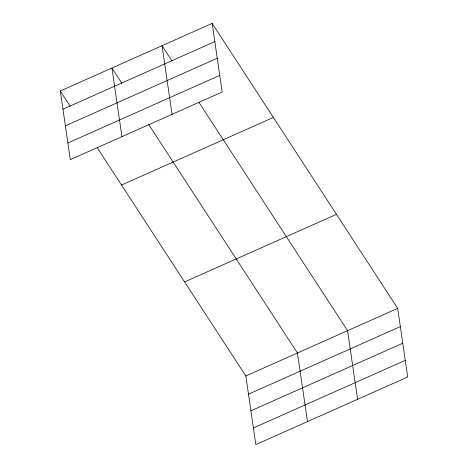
<?xml version="1.0" encoding="UTF-8"?>
<svg xmlns="http://www.w3.org/2000/svg" width="468" height="468" viewBox="0 0 468 468"><rect width="100%" height="100%" fill="white"/><g stroke="black" fill="none" stroke-linecap="round" stroke-linejoin="round"><path stroke-width="0.7" d="M212.168 23.4L222.177 92.026L70.311 159.623L60.296 90.997L212.168 23.4L397.689 308.377L407.704 377.003L255.832 444.6L245.823 375.974L97.268 147.789M62.952 109.196L214.824 41.599M65.38 125.839L217.251 58.243M67.883 142.98L219.749 75.383M121.522 185.041L273.388 117.445M184.597 281.935L336.469 214.338M245.823 375.974L397.689 308.377M248.479 394.179L400.345 326.582M250.906 410.816L402.772 343.219M253.404 427.963L405.276 360.366M171.99 60.975L162.051 45.706L172.06 114.332M199.023 102.498L347.572 330.689L357.587 399.309M121.873 83.281L111.934 68.012L121.943 136.638M148.508 124.195L297.455 352.995L307.47 421.615M60.296 90.997L70.235 106.265"/></g></svg>
